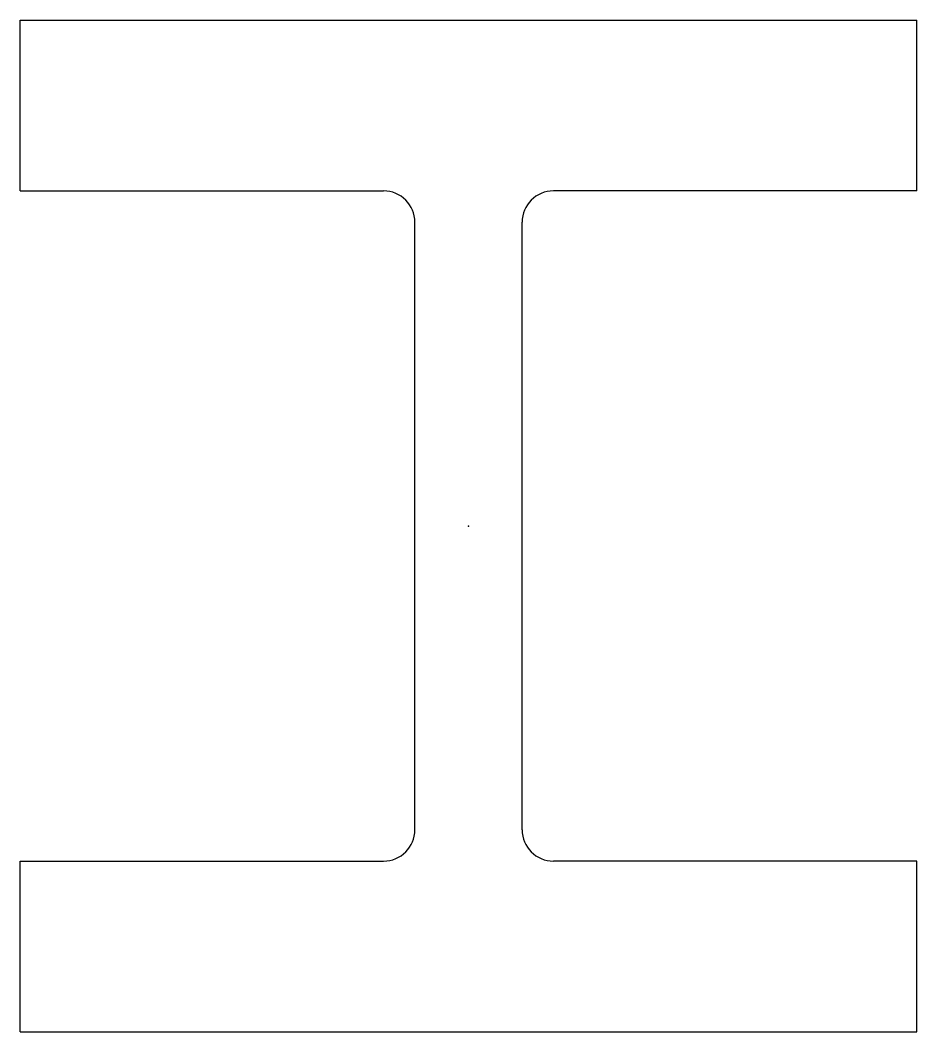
# Model space of a CAD drawing. Header units: millimetres. Extents: x -214 to 214, y -242 to 242.
import ezdxf

# ---------------------------------------------------------------- set-up
doc = ezdxf.new("R2010")
doc.units = ezdxf.units.MM
doc.layers.add('Profile', color=7, linetype='Continuous')

msp = doc.modelspace()

# ---------------------------------------------------------------- linework, layer by layer
at = {"layer": 'Profile'}
for p, q in [((-214, 241.5), (214, 241.5)), ((-214, 160), (-214, 241.5)), ((214, 160), (214, 241.5)), ((-214, 160), (-40.6, 160)), ((214, 160), (40.6, 160)), ((-25.6, -145), (-25.6, 145)), ((25.6, -145), (25.6, 145)), ((-214, -241.5), (-214, -160)), ((-214, -160), (-40.6, -160)), ((214, -160), (40.6, -160)), ((214, -241.5), (214, -160)), ((-214, -241.5), (214, -241.5))]:
    msp.add_line(p, q, dxfattribs=at)
for centre, start, end in [((-40.6, 145), 0, 90), ((40.6, 145), 90, 180), ((-40.6, -145), 270, 0), ((40.6, -145), 180, 270)]:
    msp.add_arc(centre, 15, start, end, dxfattribs=at)
msp.add_point((0, 0), dxfattribs=at)

doc.saveas('drawing.dxf')
